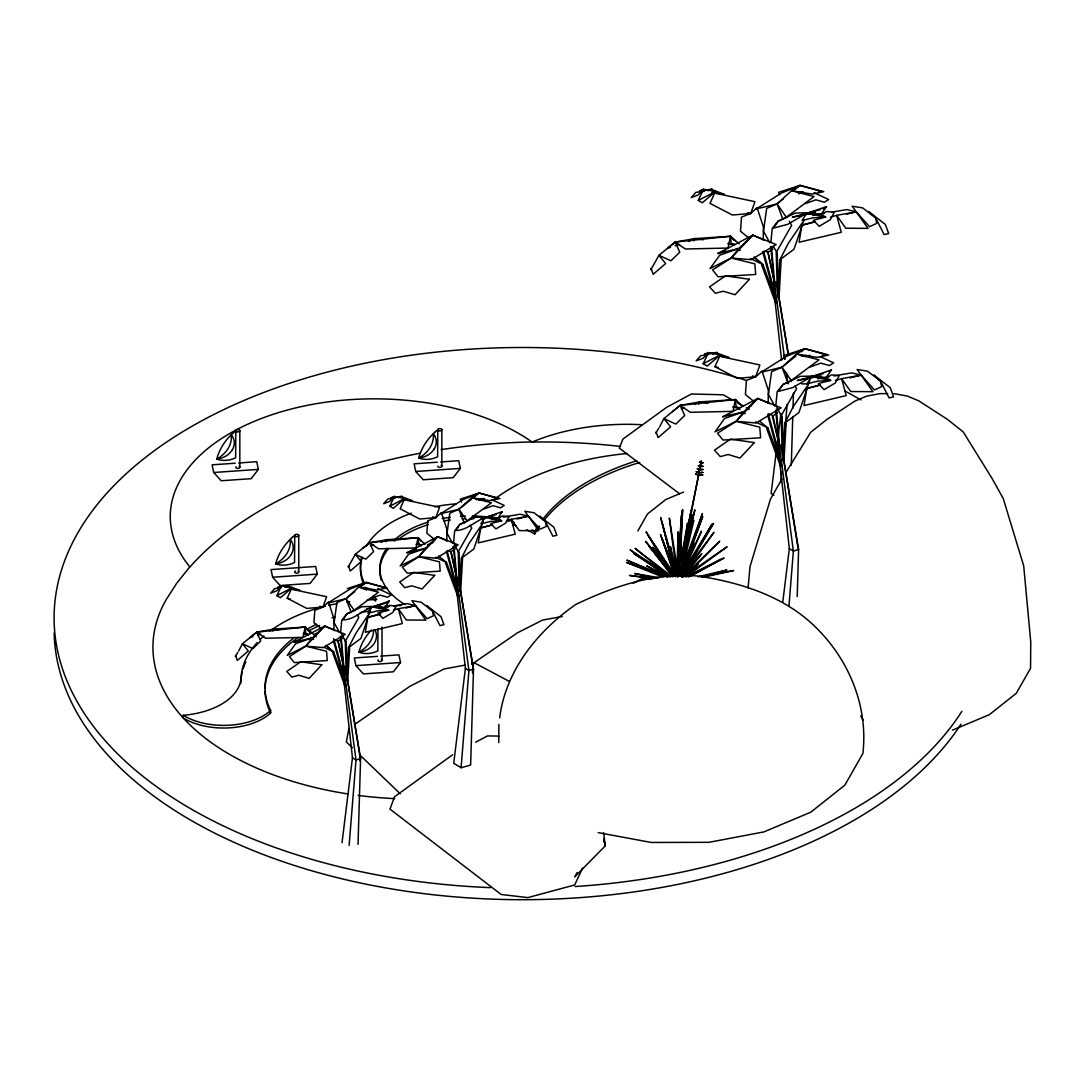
<?xml version="1.0" encoding="UTF-8"?>
<svg xmlns="http://www.w3.org/2000/svg" width="1085" height="1085" viewBox="0 0 1085 1085"><rect width="100%" height="100%" fill="white"/><g stroke="black" fill="none" stroke-linecap="round" stroke-linejoin="round"><path stroke-width="1.5" d="M498.747 742.683L498.869 724.36M499.67 717.809C505.61 670.462 537.604 630.941 575.85 604.44C613.974 586.131 655.408 572.202 698.292 576.094C740.092 582.442 782.95 595.855 814.076 625.679C848.538 658.527 868.407 705.67 862.887 753.465L844.835 785.187L810.726 812.217L763.921 831.897L708.98 842.326L651.298 842.462L598.16 832.602M333.895 630.534L334.031 618.898L328.497 601.972L322.937 607.058L314.826 610.285L313.931 622.641L321.391 628.717M446.817 541.117L446.939 529.494L441.405 512.554L435.844 517.64L427.734 520.868L426.853 533.223L434.298 539.299M763.243 239.961L763.392 226.968L757.086 207.669L750.739 213.46L741.489 217.136L740.485 231.227L749.287 238.415M768.18 403.254L768.329 390.274L762.023 370.975L755.675 376.766L746.426 380.442L745.409 394.533L752.963 400.69M699.784 468.11L699.893 466.672L699.716 469.981M679.685 575.552L680.783 528.286L677.949 575.199M676.864 573.951L678.111 531.799L678.369 555.398M358.023 844.374L360.586 758.632L345.681 668.387L345.396 667.248L343.43 667.044L342.494 668.062L352.462 757.805L342.033 842.747M791.304 465.248L792.755 416.504M793.013 408.096L793.46 392.973M797.19 596.614L798.601 549.553L781.607 446.681L781.295 445.379L779.044 445.148L777.972 446.315L789.337 548.617L782.8 601.904M359.677 760.775L359.881 755.716L347.865 682.275M472.531 673.039L472.789 666.298L460.501 591.189M680.186 560.66L682.289 510.682L680.281 542.405M678.776 576.189L678.925 572.812M679.671 555.981L681.448 515.565L677.216 575.891M680.241 560.348L682.655 509.557L680.485 539.367M698.808 472.599L698.835 471.297L698.604 475.515L701.371 475.027M699.283 470.564L699.296 469.262L699.093 473.074L701.48 472.667M700.449 465.329L700.367 466.74L699.337 466.224M678.478 570.778L678.695 567.441M679.427 555.764L680.064 545.741M678.179 570.818L678.667 564.2M679.278 555.927L679.875 547.64M679.671 573.87L701.235 460.799L701.208 462.102M349.126 845.418L356.002 759.92L343.877 668.902L342.494 668.062M461.098 767.732L468.923 670.503L456.799 579.485L455.415 578.644L456.351 577.627L458.318 577.83L458.589 578.97L473.508 669.214L470.632 765.047L461.098 767.732L453.72 763.325L465.384 668.387L455.415 578.644M780.875 481.767L781.688 471.69M783.845 444.823L784.116 441.459M784.387 438.109L787.086 404.515M788.917 606.447L793.379 551.031L779.559 447.264L777.972 446.315M748.067 588.029L750.047 566.519L770.472 499.127L782.014 478.851M770.947 241.833L772.222 228.447L778.094 221.164L795.359 213.067L814.577 212.592M780.929 413.616L771.123 493.539L773.917 495.221M683.672 549.458L687.619 522.997L680.648 560.796M679.834 576.216L680.404 572.921M680.973 569.625L691.213 510.316L681.217 560.999M348.936 728.401L346.332 741.95L352.313 747.701M685.313 549.512L692.027 514.738L683.564 552.577M238.659 651.014L242.43 643.771L256.711 632.148L274.003 629.097L305.143 627.049L303.054 637.397L265.608 638.224L256.711 632.148L249.903 637.614L252.995 636.61M739.197 243.881L730.463 236.259L675.236 242.063L679.766 252.181L670.923 260.78L658.88 255.328L675.236 242.063L694.956 238.591L730.463 236.259L728.076 248.045L685.381 248.994L675.236 242.063L667.492 248.289L670.503 247.312M680.553 561.732L701.208 463.064M681.895 567.604L694.875 509.814L681.977 560.66M681.57 572.989L693.898 520.325L679.02 576.257M370.433 610.041L360.898 638.428L348.461 647.718L346.59 680.797L347.742 680.905L349.614 647.826L348.461 647.718L356.029 633.016L368.073 615.344L365.333 632.297L402.359 623.563L398.303 608.726L393.557 610.068M483.354 520.624L473.82 549.01L461.369 558.3L459.511 591.379L460.664 591.488L462.536 558.409L461.369 558.3L468.937 543.599L480.994 525.927L478.241 542.88L515.28 534.145L511.225 519.308L506.478 520.651M804.053 219.604L794.017 249.224L779.844 259.803L777.714 297.521L779.03 297.643L781.159 259.939L779.844 259.803L788.47 243.054L802.208 222.913L799.075 242.24L841.282 232.285L836.671 215.359L830.432 217.136M809.83 380.17L798.953 412.531L784.78 423.109L782.651 460.827L783.967 460.949L786.096 423.245L784.78 423.109L793.406 406.36L807.145 386.219L804.012 405.546L846.219 395.591L841.607 378.665L835.369 380.428M681.8 576.447L691.688 547.111L680.214 576.027M686.371 560.674L702.429 513.585L682.329 567.577M284.487 586.687L289.275 586.293L299.718 590.267L294.374 589.453L291.865 587.907L287.186 598.215L306.797 608.427L322.937 607.058L326.612 596.709L289.492 588.789M395.13 498.069L387.603 499.168L383.656 503.711L389.8 501.378L394.425 496.428L389.8 506.193L393.353 508.268L404.773 498.49L394.425 496.428L391.02 497.798L402.196 496.876L412.625 500.85L407.295 500.036L404.773 498.49L400.107 508.797L419.719 519.01L435.844 517.64L439.52 507.292L402.413 499.371M703.256 191.313L695.743 192.411L691.24 197.592L698.238 194.92L703.528 189.278L698.252 200.413L702.293 202.773L715.313 191.625L703.528 189.278L699.635 190.838L712.37 189.794L724.265 194.323L718.189 193.401L715.313 191.625L709.997 203.383L732.348 215.02L750.739 213.46L754.929 201.674L712.004 192.547M708.193 354.605L700.679 355.704L696.163 360.885L703.175 358.226L708.464 352.584L703.175 363.719L707.23 366.079L720.25 354.931L708.464 352.584L704.572 354.144L717.307 353.086L729.201 357.616L723.112 356.694L720.25 354.931L714.934 366.689L737.285 378.326L755.675 376.766L759.866 364.967L718.487 356.056M681.8 574.86L683.496 570.14M686.33 562.261L702.741 516.541L682.343 569.584M686.059 563.766L694.278 543.341L687.47 558.273M681.76 575.986L701.507 531.202L680.878 574.385M582.536 868.149L574.684 884.953L527.852 897.607L501.161 894.488L389.963 809.125L394.56 796.729L452.662 754.753M276.892 595.611L281.517 585.846L291.865 587.907L280.432 597.686L276.892 595.611L291.865 587.907M659.599 426.88L663.898 418.607L680.173 405.37L699.893 401.898L735.399 399.565L742.642 406.482M272.905 631.104L274.003 629.097L278.926 629.815M385.826 541.686L386.911 539.679L418.064 537.645L424.995 544.263M693.708 240.87L694.956 238.591L703.229 239.799M698.645 404.176L699.893 401.898L708.166 403.105M637.844 530.931L647.474 514.005L665.661 499.588L683.591 492.048M681.909 576.664L712.018 524.069L685.096 568.567M577.179 872.584L574.684 876.924L605.322 845.812L603.572 832.561M682.153 577.017L713.537 523.363L686.018 567.482M237.805 652.383L235.282 656.506L235.662 655.543L237.303 660.439L248.302 650.986L242.43 643.771L252.913 648.572L260.671 641.018L256.711 632.148L305.143 627.049L316.277 636.773M658.826 428.127L655.747 433.132L656.181 432.047L658.066 437.621L670.598 426.839L663.898 418.607L675.86 424.086L684.703 415.487L680.173 405.37L672.429 411.595M785.486 473.209L810.658 432.305L826.499 419.746L855.088 400.989L866.522 396.188L879.935 393.638L887.761 393.624M814.781 212.565L809.207 212.592L826.526 206.625L821.074 214.396L826.661 211.521L834.229 212.362L830.296 219.699L819.161 226.317L813.37 220.282L825.685 217.041L806.684 213.284L802.005 220.553L812.855 217.841L825.685 217.041L821.074 214.396L809.207 212.592L792.389 217.231L814.591 212.863M816.924 375.885L814.143 375.898L831.463 369.931L826.01 377.689L831.598 374.827L839.166 375.668L835.233 383.005L824.098 389.623L818.307 383.588L830.622 380.347L811.621 376.59L806.928 383.846L817.792 381.147L830.622 380.347L826.01 377.689L814.143 375.898L797.326 380.537L821.114 375.858M389.406 601.063L384.632 607.871C368.683 600.819 358.457 619.996 342.901 619.874L346.929 613.812L362.078 606.705L380.333 606.257L374.216 606.298L389.406 601.063L386.491 603.07M502.328 511.645L497.554 518.454C481.591 511.401 471.378 530.579 455.808 530.457L459.837 524.394L474.986 517.287L491.586 516.894L487.138 516.88L502.328 511.645L500.375 512.988M682.167 577.247L713.971 532.328L687.822 566.885M238.564 462.983L256.738 461.708L258.352 469.385L251.218 478.661L221.218 480.764L213.718 472.504L212.118 464.828L235.255 463.214M317.268 574.141L310.134 583.418L280.133 585.52L272.647 577.261L271.033 569.584L315.654 566.465L317.268 574.141L272.647 577.261M440.551 461.979L458.738 460.718L460.338 468.381L453.204 477.671L423.218 479.76L415.718 471.5L414.104 463.824L437.241 462.21M380.754 656.127L398.927 654.852L400.541 662.528L393.394 671.805L363.407 673.907L355.907 665.648L354.307 657.971L377.444 656.357M684.377 575.267L701.805 553.743L686.52 570.9M750.698 237.534L752.759 235.16L776.128 244.518L751.2 259.695L731.236 257.999L710.078 268.565L719.653 255.219L738.79 248.492L752.759 235.16L764.803 240.368M781.607 360.152L773.035 283.009L774.107 281.856L776.358 282.073L776.67 283.388L788.415 354.483M324.713 626.099L305.821 646.117L289.464 656.615L294.279 662.582L327.277 660.562L326.531 651.258L305.821 646.117L287.267 655.394L295.662 643.676L312.453 637.79L324.713 626.099L345.206 634.305L323.33 647.609L305.821 646.117L312.453 637.79L294.062 642.171L324.713 626.099L335.265 630.656M757.696 398.466L736.172 421.305L717.524 433.254L723.003 440.062L760.626 437.77L759.771 427.164L736.172 421.305L715.015 431.871L724.59 418.512L743.727 411.798L757.696 398.466L781.064 407.824L756.136 423.001L736.172 421.305L743.727 411.798L722.759 416.789L757.696 398.466L769.74 403.674M685.774 575.742L719.721 541.184L682.723 576.894M685.164 576.8L698.021 564.2L682.913 577.084M783.451 198.758L777.077 203.899L766.661 208.388L763.501 231.159L769.78 242.728M793.65 190.54L800.025 185.399L823.786 191.638L812.217 194.079L791.548 190.702L777.077 203.899L756.231 208.957L781.539 193.021L800.025 185.399L821.521 191.53L818.768 191.964M354.849 591.569L346.034 598.676L336.906 602.595L334.126 622.587L339.551 632.569M359.881 587.514L366.16 582.442L387.006 587.921L376.861 590.05L358.728 587.093L346.034 598.676L327.751 603.097L349.953 589.128L366.16 582.442L385.026 587.812M471.527 499.114L458.955 509.258L449.814 513.191L447.047 533.169L452.472 543.151M474.05 497.079L479.082 493.024L499.927 498.503L489.769 500.633L471.649 497.676L458.955 509.258L440.659 513.693L462.861 499.71L479.082 493.024L497.947 498.395L494.312 498.978M796.037 355.894L782.014 367.205L771.598 371.68L768.438 394.465L774.717 406.021M801.137 351.784L804.962 348.705L828.723 354.944L817.154 357.385L796.485 354.008L782.014 367.205L761.168 372.264L786.476 356.328L804.962 348.705L826.458 354.822L822.322 355.487M362.824 548.196L369.619 542.731L386.911 539.679L395.116 540.886M686.249 576.691L727.099 546.731L689.775 572.5M354.469 724.577L409.872 686.317L444.077 668.97L465.329 665.051M472.124 664.088L517.22 632.948L542.527 620.105L562.233 616.47M823.19 208.917L826.526 206.625M829.238 371.45L831.463 369.931M777.647 412.49L772.398 416.504L780.21 448.959L772.886 415.569L768.248 413.792M806.684 213.284L787.751 224.31L773.497 228.081L778.094 221.164L787.195 217.163M811.621 376.59L792.687 387.616L778.433 391.387L783.031 384.47L800.296 376.359L817.914 375.939M688.663 576.976L720.779 559.345L686.697 576.583M690.697 576.067L724.088 558.015L687.171 576.542M633.233 583.31L641.927 578.644L650.254 578.847M475.772 742.154L487.382 735.942L499.032 736.05M717.836 253.497L752.759 235.16L731.236 257.999L712.587 269.948L718.067 276.756L755.702 274.464L754.848 263.858L731.236 257.999L738.79 248.492L717.836 253.497L725.404 250.54M427.476 544.765L432.21 542.92L437.621 536.682L418.742 556.7L439.452 561.854L440.198 571.144L407.187 573.165L402.386 567.197L418.742 556.7L425.361 548.373L406.983 552.753L437.621 536.682L458.128 544.887L436.251 558.192L418.742 556.7L400.175 565.977L408.584 554.259L425.361 548.373L437.621 536.682L446.667 540.588M698.252 200.413L715.313 191.625M389.8 506.193L404.773 498.49M703.175 363.719L720.25 354.931M755.214 258.366L762.918 264.577L761.711 265.147L775.802 303.366L777.009 302.796L762.918 264.577L754.183 256.955M325.731 645.548L333.61 651.895L332.552 652.397L344.921 685.923L345.979 685.422L333.61 651.895L326.192 645.412M688.568 241.453L694.956 238.591M381.31 542.202L386.911 539.679M694.78 404.19L699.893 401.898M269.799 630.982L274.003 629.097M467.825 520.895L459.837 524.394L454.696 530.782L453.571 542.527L458.209 551.79L459.158 586.076L460.054 586.537L459.104 552.251L458.209 551.79L471.717 528.124L470.158 525.235M792.131 380.469L783.031 384.47L777.158 391.753L775.884 405.139L781.159 415.691L782.244 454.778L783.261 455.307L782.19 416.22L781.159 415.691L796.566 388.715L795.088 385.975M354.904 610.312L346.929 613.812L341.775 620.2L340.663 631.945L345.288 641.208L346.237 675.494L347.132 675.955L346.183 641.669L345.288 641.208L358.81 617.541L357.25 614.652M952.386 730.205L989.357 714.649L1016.306 693.301L1030.56 668.238L1030.75 641.927L1023.697 565.868L1003.259 498.571L992.002 478.349L963.236 431.939L947.585 419.461L918.751 400.84L907.385 396.093L894.013 393.611M722.759 416.789L728.822 414.429M748.487 406.767L751.525 405.587M406.983 552.753L416.437 549.064M294.062 642.171L300.369 639.716M314.555 634.183L317.715 632.948M805.328 203.614L815.92 199.83L824.437 202.258L828.682 199.545L814.062 192.737M810.264 366.92L820.857 363.136L829.374 365.564L833.619 362.851L820.463 356.721M483.734 509.014L493.024 505.691L500.497 507.821L504.227 505.434L492.088 499.778M370.826 598.418L380.116 595.109L387.576 597.225L391.305 594.851L377.661 588.49M707.759 190.648L712.221 189.129L699.635 190.838L704.273 191.475M712.696 353.954L717.158 352.435L704.572 354.144M398.141 497.622L402.06 496.293L391.02 497.798L394.275 498.246M285.233 587.039L289.139 585.71L284.406 586.361M701.941 462.861L700.53 462.685M347.349 588.558L366.16 582.442L358.728 587.093L378.475 592.22L354.13 610.326L346.034 598.676L351.323 612.618M675.019 245.847L679.535 244.383M681.461 408.665L684.472 407.689M370.527 545.701L373.606 544.697M257.606 635.118L260.698 634.115M814.835 221.543L802.357 225.07L813.804 222.262M773.035 283.009L774.622 283.958L776.67 283.388M819.772 384.849L807.294 388.376L820.382 385.161M492.21 524.692L481.13 527.825L492.563 525.018M779.559 447.264L781.607 446.681M456.799 579.485L458.589 578.97M380.876 613.662L368.208 617.243L379.642 614.436M343.877 668.902L345.681 668.387M798.506 193.808L803.293 192.465M805.029 356.667L809.817 355.324M478.499 500.185L484.534 498.503M365.577 589.603L368.602 588.762M701.398 576.786L726.95 570.005L697.899 576.786M809.207 212.592L820.084 209.73M814.143 375.898L823.461 373.443M487.138 516.88L496.333 514.453M374.216 606.298L384.958 603.477M846.531 214.22L856.35 211.806L869.465 226.684L876.748 223.401L875.663 217.922L868.936 211.724L885.319 224.405L888.696 233.546L884.139 234.604L875.663 217.922L862.561 207.859L852.186 206.218L868 228.365L845.812 228.23L836.671 215.359L856.35 211.806L846.693 209.568L832.222 212.09M849.826 377.919L861.287 375.112L874.402 389.976L881.685 386.708L880.6 381.228L873.873 375.017L890.256 387.711L893.62 396.839L889.076 397.91L880.6 381.228L867.498 371.165L857.123 369.524L872.937 391.671L850.748 391.536L841.607 378.665L861.287 375.112L851.616 372.874L833.945 375.952M507.251 521.41L512.161 520.203M517.057 518.996L528.49 516.189L539.991 529.236L546.379 526.361L545.429 521.559L539.53 516.107L553.906 527.242L556.863 535.258L552.862 536.193L545.429 521.559L533.942 512.717L524.828 511.293L538.702 530.714L519.24 530.592L511.225 519.308L528.49 516.189L520.013 514.222L503.345 517.138M405.776 608.007L415.569 605.606L427.083 618.653L433.471 615.778L432.508 610.977L426.622 605.525L440.985 616.66L443.941 624.675L439.954 625.611L432.508 610.977L421.021 602.134L411.92 600.71L425.795 620.132L406.333 620.01L398.303 608.726L415.569 605.606L407.092 603.64L393.76 605.972M702.971 577.342L733.596 570.534L701.154 576.84M700.435 466.808L701.764 466.536M699.784 470.049L701.615 469.669M471.867 663.844L475.135 663.233L509.34 681.421M812.936 215.454L824.18 213.501M817.873 378.76L829.116 376.793M491.681 519.173L500.022 517.708M378.773 608.59L388.769 606.841M798.167 192.655L803.103 191.814M801.462 356.246L806.399 355.392M476.193 499.602L482.676 498.49M363.285 589.019L368.14 588.192M280.717 587.704L274.695 588.585L270.735 593.129L276.878 590.796L281.517 585.846L278.099 587.216L281.354 587.663M281.259 586.782L278.099 587.216L281.3 586.958M213.718 472.504L258.352 469.385M415.718 471.5L460.338 468.381M355.907 665.648L400.541 662.528M801.612 383.832L808.284 383.995M728.144 244.003L734.694 244.6M733.08 407.309L739.631 407.906M416.206 544.453L421.278 544.914M303.298 633.871L308.357 634.332M654.269 578.21L629.571 575.443L652.695 578.929M728.049 243.447L734.667 244.41M732.985 406.753L739.604 407.716M416.45 544.019L421.373 544.738M303.529 633.437L306.811 633.911M659.3 577.722L634.63 573.545L657.605 578.4M747.484 212.646L750.739 213.46M714.934 366.689L718.189 367.489M752.42 375.952L755.675 376.766M432.603 516.84L435.844 517.64M287.186 598.215L290.441 599.015M319.682 606.257L322.937 607.058M662.65 575.592L626.655 562.518L662.23 576.8M764.857 251.083L767.949 252.276L772.71 249.184L770.459 246.675M447.983 550.543L450.94 551.682L455.13 548.983L453.137 546.772M333.583 639.39L338.032 641.099L342.209 638.4L340.229 636.19M667.397 576.786L626.872 560.172L663.817 576.718M750.522 258.596L762.918 264.577M755.458 421.889L767.854 427.883L781.946 466.102L780.739 466.672L766.647 428.453L767.854 427.883L760.151 421.672M435.655 557.229L446.532 562.478L458.901 596.004L457.843 596.506L445.474 562.979L446.532 562.478L438.652 556.13M324.103 647.297L333.61 651.895M668.835 576.718L646.701 565.936L667.004 576.962M844.971 391.048L861.015 399.89M731.819 399.605L723.058 394.777L691.389 394.004L666.76 407.241L622.898 439.086L619.332 448.159L679.535 493.77M737.651 402.82L743.496 406.034M746.412 407.648L749.342 409.248M698.32 469.249L699.649 470.022M697.357 472.138L699.025 473.128M696.584 474.416L698.537 475.569M789.337 548.617L793.379 551.031L798.601 549.553L798.058 547.342M465.384 668.387L468.923 670.503L473.508 669.214L472.789 666.298M352.462 757.805L356.002 759.92L360.586 758.632L359.881 755.716M661.823 570.995L633.748 553.458L667.912 576.555M666.149 573.355L630.1 549.878L668.062 576.352M672.361 576.827L635.078 548.386L670.259 577.003M733.758 245.305L731.182 243.257L730.463 236.259L735.291 240.87M737.624 248.37L740.201 250.418M739.984 409.628L736.118 406.563L735.399 399.565L680.173 405.37L690.318 412.3L733.012 411.351L735.399 399.565L739.685 404.502M742.56 411.676L745.137 413.711M421.305 545.85L418.688 543.775L418.064 537.645L369.619 542.731L355.27 554.367L348.19 567.089L348.57 566.126L350.224 571.022L361.21 561.569L355.351 554.354L365.835 559.155L373.593 551.6L369.619 542.731L378.516 548.807L415.962 547.979L418.064 537.645L421.36 541.429M308.384 635.267L305.767 633.192L305.143 627.049L310.92 632.569M310.988 637.329L313.606 639.404M359.501 754.617L400.229 793.772M730.463 236.259L733.677 239.961M305.143 627.049L310.635 633.369M675.128 576.732L649.047 546.189L673.12 576.447M668.157 568.771L645.616 541.374L672.158 576.23M668.808 568.526L652.777 547.233L666.868 567.862M670.815 571.185L672.822 573.843M668.753 570.601L672.51 576.108M674.639 575.036L646.077 531.867L670.856 571.714M674.3 575.159L647.636 534.729L672.863 575.945M860.717 715.856L863.117 720.169M789.419 221.286L791.63 225.409L776.236 252.385L777.308 291.485L778.325 292.001L777.253 252.913L773.212 246.363M779.586 194.622L778.582 192.37L800.025 185.399L791.548 190.702L814.048 196.548L786.299 217.19L777.077 203.899L782.814 219.048M785.025 359.054L783.519 355.677L804.962 348.705L796.485 354.008L818.985 359.854L791.236 380.496L782.014 367.205L788.32 383.859M461.6 502.111L460.271 499.141L479.082 493.024L471.649 497.676L491.383 502.803L467.052 520.909L458.955 509.258L464.231 523.201M677.759 577.301L669.608 558.992L675.792 576.23M677.04 576.135L660.453 534.566L675.711 576.678M672.144 565.109L662.108 538.987L674.572 576.298M676.769 574.196L660.643 517.464L674.151 569.856M763.569 251.286L775.178 294.347L774.283 294.577L762.674 251.517M768.505 414.592L779.681 456.066M767.61 414.823L779.22 457.884M447.169 551.058L457.287 588.599L456.5 588.802L446.383 551.261M333.814 638.848L344.365 678.016L343.592 678.206L333.475 640.679M662.121 522.821L672.714 564.946M673.934 569.801L675.562 576.284M673.242 562.966L670.449 546.677L676.728 574.006L669.337 518.047L677.61 570.751M778.515 295.31L788.253 354.822M783.994 461.912L797.787 546.23M774.622 283.958L784.658 359.271M786.435 372.657L787.778 382.707M771.516 247.516L774.676 282.52M770.865 247.502L774.161 284.175M776.304 409.154L779.6 445.827M775.951 412.476L778.949 445.813M453.964 546.257L456.799 577.817M453.394 546.243L456.229 577.803M341.192 637.329L343.891 667.234M340.771 638.984L343.47 668.889M537.916 526.103A214.83 124.029 0 0 0 534.729 531.338L534.729 533.983A90.733 52.378 0 0 0 526.537 529.792M441.826 429.592L441.826 466.116M382.015 627.049L382.015 660.25M377.987 628.852L377.824 650.878A19.964 16.18 -11.8 0 1 358.932 652.193A63.093 51.144 -11.8 0 1 371.368 630.005M298.741 535.339L298.741 571.863M293.289 638.414A142.243 82.121 0 0 0 270.64 710.404L270.64 713.048A55.525 32.062 0 0 1 183.216 717.944L183.216 715.3A67.379 38.897 0 0 0 241.006 677.962A140.046 80.86 0 0 1 257.186 642.591M241.006 677.962L241.006 680.593A67.379 38.897 0 0 1 240.639 683.618M239.826 430.582L239.826 467.106M961.88 711.326A468.327 270.382 0 0 1 575.145 886.54M490.325 887.625A468.327 270.382 0 0 1 72.749 542.324A468.327 270.382 0 0 1 746.046 380.306M960.971 724.183A468.327 270.382 0 0 1 442.083 895.681A468.327 270.382 0 0 1 54.142 633.016M270.64 713.048A142.243 82.121 0 0 1 266.191 700.679M265.866 699.12A142.243 82.121 0 0 1 265.025 691.226M265.065 688.08A142.243 82.121 0 0 1 298.226 637.451M309.103 630.751A142.243 82.121 0 0 1 319.655 625.489M360.179 612.686A142.243 82.121 0 0 1 369.809 610.963M307.679 628.907A142.243 82.121 0 0 1 316.549 624.282M332.01 617.853A142.243 82.121 0 0 1 335.129 616.768M366.567 608.848A142.243 82.121 0 0 1 369.809 608.319M376.359 607.383A142.243 82.121 0 0 1 379.655 606.976M384.619 606.461A142.243 82.121 0 0 1 389.61 606.054M394.642 605.742A142.243 82.121 0 0 1 401.369 605.484M492.576 500.592A212.172 122.496 0 0 1 626.899 453.516M534.729 533.983A214.83 124.029 0 0 1 539.665 526.157M544.467 519.81A214.83 124.029 0 0 1 639.702 462.495M542.473 519.688A214.83 124.029 0 0 1 636.732 460.772M270.64 710.404A55.525 32.062 0 0 1 183.216 715.3M260.414 639.255A140.046 80.86 0 0 1 263.913 636.013M271.521 629.951A140.046 80.86 0 0 1 325.459 606.149M328.714 605.376A140.046 80.86 0 0 1 337.001 603.626M346.685 601.985A140.046 80.86 0 0 1 349.804 601.565M367.191 599.924A140.046 80.86 0 0 1 376.793 599.571A109.124 63.011 0 0 1 373.335 596.085M381.228 580.122A90.733 52.378 0 0 1 379.886 572.527M379.845 571.022A90.733 52.378 0 0 1 388.688 548.454M397.937 539.625A90.733 52.378 0 0 1 428.155 524.706M443.86 520.963A90.733 52.378 0 0 1 450.356 519.946M462.129 518.861A90.733 52.378 0 0 1 465.519 518.711M470.578 518.63A90.733 52.378 0 0 1 473.942 518.671M480.723 518.969A90.733 52.378 0 0 1 484.113 519.227M512.988 524.706A90.733 52.378 0 0 1 515.945 525.655M404.922 604.535A90.733 52.378 0 0 1 386.748 548.332M394.235 540.072A90.733 52.378 0 0 1 428.155 522.075M442.246 518.616A90.733 52.378 0 0 1 450.356 517.314M460.433 516.324A90.733 52.378 0 0 1 465.519 516.08M472.26 515.999A90.733 52.378 0 0 1 494.055 517.776M511.483 521.627A90.733 52.378 0 0 1 514.48 522.536M532.111 529.887A90.733 52.378 0 0 1 534.729 531.338M241.006 680.593A140.046 80.86 0 0 1 242.267 671.9M243.054 669.038A140.046 80.86 0 0 1 245.793 661.931M364.343 583.065A109.124 63.011 0 0 1 361.522 557.69M366.35 545.999A109.124 63.011 0 0 1 411.256 513.178M434.732 506.709A109.124 63.011 0 0 1 455.944 503.901M394.709 798.628A263.18 151.941 0 0 1 358.104 795.4M348.285 794.003A263.18 151.941 0 0 1 165.964 599.991L176.76 583.174L189.807 566.885A203.953 117.75 0 0 1 265.31 417.033A203.953 117.75 0 0 1 532.125 442.056A394.438 227.728 0 0 1 620.484 446.45M532.125 442.056A160.905 92.903 0 0 1 642.103 424.737M189.997 566.94A396.473 228.894 0 0 1 420.153 453.232M441.052 449.651A396.473 228.894 0 0 1 532.125 442.002M375.6 601.063A109.124 63.011 0 0 1 372.25 597.537M366.676 590.009A109.124 63.011 0 0 1 365.062 587.148M363.678 584.245A109.124 63.011 0 0 1 362.363 557.364M441.066 465.329A2.034 1.166 0 0 1 440.564 467.337A2.034 1.166 0 0 1 437.798 466.089M297.982 571.09A2.034 1.166 0 0 1 298.212 572.812A2.034 1.166 0 0 1 295.215 572.799A2.034 1.166 0 0 1 295.513 571.076M239.066 466.333A2.034 1.166 0 0 1 239.514 467.893A2.034 1.166 0 0 1 236.855 468.286A2.034 1.166 0 0 1 235.947 466.794M381.255 659.477A2.034 1.166 0 0 1 381.703 661.036A2.034 1.166 0 0 1 379.045 661.43A2.034 1.166 0 0 1 378.136 659.938M373.606 630.141A29.62 24.006 -11.8 0 1 358.932 652.193A18.418 14.919 -11.8 0 0 374.99 630.059M700.422 464.597L700.408 465.397L700.422 464.597M651.244 268.741L650.81 269.826L658.975 255.314L665.661 263.546L653.129 274.315L651.244 268.741M338.032 641.099L344.46 670.394L338.032 641.099M450.94 551.682L457.368 580.977L450.94 551.682M767.949 252.276L775.273 285.667L767.949 252.276M396.174 606.095L392.729 612.523L382.951 618.341L377.865 613.039L388.674 610.204L384.632 607.871L389.529 605.362L396.174 606.095M509.082 516.677L505.637 523.106L495.859 528.924L490.786 523.621L501.595 520.786L497.554 518.454L502.45 515.945L509.082 516.677M703.297 462.685L701.792 462.63L703.297 462.685M703.134 466.36L701.615 466.306L703.134 466.36M702.985 469.493L701.466 469.439L702.985 469.493M702.849 472.49L701.33 472.436L702.849 472.49M702.741 474.85L701.222 474.796L702.741 474.85M372.006 606.908L367.896 613.269L377.431 610.896L388.674 610.204L372.006 606.908M484.927 517.491L480.818 523.852L490.339 521.478L501.595 520.786L484.927 517.491M321.797 664.779L309.144 678.356L298.782 675.25L291.892 677.094L286.793 671.466L300.762 661.782L321.797 664.779M434.705 575.362L422.065 588.938L411.703 585.832L404.8 587.677L399.714 582.048L413.683 572.365L434.705 575.362M749.45 279.265L735.033 294.74L723.207 291.2L715.354 293.303L709.536 286.888L725.472 275.848L749.45 279.265M754.373 442.571L739.956 458.046L728.144 454.507L720.291 456.609L714.472 450.18L730.395 439.154L754.373 442.571M700.734 462.481L699.5 462.183L700.734 462.481M699.54 466.035L698.32 465.736L699.54 466.035M698.523 469.045L697.302 468.747L698.523 469.045M697.547 471.948L696.326 471.649L697.547 471.948M696.787 474.226L695.566 473.928L696.787 474.226M233.478 432.617L231.268 434.705A29.62 24.006 -11.8 0 1 216.756 459.05A19.964 16.18 -11.8 0 0 235.635 457.734L235.811 430.623L233.478 432.617M292.394 537.373L290.183 539.462A29.62 24.006 -11.8 0 1 275.671 563.807A19.964 16.18 -11.8 0 0 294.55 562.491L294.727 535.38L292.394 537.373M435.465 431.627L433.254 433.702A29.62 24.006 -11.8 0 1 418.742 458.046A19.964 16.18 -11.8 0 0 437.621 456.731L437.798 429.633L435.465 431.627M605.322 845.812L603.68 839.275L605.322 845.812M438.557 430.65A2.034 1.166 0 0 0 441.812 429.891A2.034 1.166 0 0 0 439.045 428.643A2.034 1.166 0 0 0 438.557 430.65M434.298 448.797A18.418 14.919 -11.8 0 0 433.254 433.702A63.093 51.144 -11.8 0 0 418.742 458.046A18.418 14.919 -11.8 0 0 434.298 448.797M295.473 536.41A2.034 1.166 0 0 0 298.741 535.651A2.034 1.166 0 0 0 295.974 534.403A2.034 1.166 0 0 0 295.473 536.41M291.228 554.543A18.418 14.919 -11.8 0 0 290.183 539.462A63.093 51.144 -11.8 0 0 275.671 563.807A18.418 14.919 -11.8 0 0 291.228 554.543M236.557 431.654A2.034 1.166 0 0 0 239.826 430.894A2.034 1.166 0 0 0 237.059 429.646A2.034 1.166 0 0 0 236.557 431.654M232.312 449.787A18.418 14.919 -11.8 0 0 231.268 434.705A63.093 51.144 -11.8 0 0 216.756 459.05A18.418 14.919 -11.8 0 0 232.312 449.787"/></g></svg>
